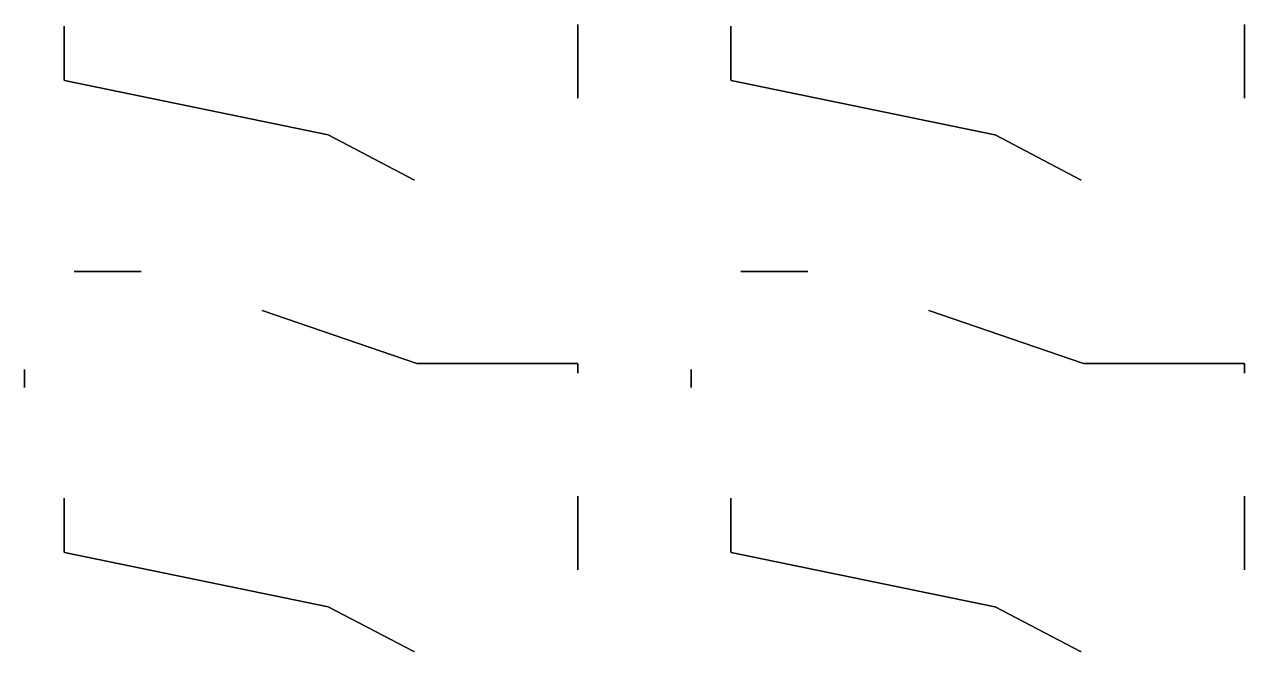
# Model space of a CAD drawing. Header units: millimetres. Extents: x -7.3 to 6.6, y -8.8 to 9.5.
# Drawn here: x -7.25 to -0.62, y -8.75 to -5.34 of the extents above; entities that cross this region are included whole.
import ezdxf

# ---------------------------------------------------------------- set-up
doc = ezdxf.new("R2010")
doc.units = ezdxf.units.MM
for name, color, linetype in [('000_rigid', 7, 'Continuous'), ('001_adhesive', 7, 'Continuous'), ('002_rigid', 7, 'Continuous'), ('003_adhesive', 7, 'Continuous'), ('004_flexible', 7, 'Continuous'), ('005_adhesive', 7, 'Continuous'), ('006_rigid', 7, 'Continuous'), ('007_adhesive', 7, 'Continuous'), ('008_rigid', 7, 'Continuous')]:
    doc.layers.add(name, color=color, linetype=linetype)

msp = doc.modelspace()

# ---------------------------------------------------------------- linework, layer by layer
at = {"layer": '000_rigid'}
for points in [[(-5.13, -6.183), (-5.132, -6.183), (-5.132, -6.183), (-5.1327, -6.1828), (-5.1327, -6.1828), (-5.5983, -5.939), (-5.5986, -5.9389), (-7.0329, -5.6435), (-7.0329, -5.6435), (-7.0329, -5.6435), (-7.034, -5.6421), (-7.034, -5.6421), (-7.034, -5.6421), (-7.034, -5.3482), (-7.034, -5.3482), (-7.034, -5.489), (-7.034, -5.6421), (-7.0329, -5.6435), (-5.5986, -5.9389), (-5.5983, -5.939), (-5.1327, -6.1828), (-5.132, -6.183), (-5.13, -6.1829)], [(-4.2415, -5.3377), (-4.2415, -5.7386), (-4.2415, -5.7386), (-4.2415, -5.6934), (-4.2415, -5.489), (-4.2415, -5.3377)], [(-1.505, -6.183), (-1.507, -6.183), (-1.507, -6.183), (-1.5077, -6.1828), (-1.5077, -6.1828), (-1.9733, -5.939), (-1.9736, -5.9389), (-3.4078, -5.6435), (-3.4078, -5.6435), (-3.4078, -5.6435), (-3.409, -5.6421), (-3.409, -5.6421), (-3.409, -5.6421), (-3.409, -5.3482), (-3.409, -5.3482), (-3.409, -5.489), (-3.409, -5.6421), (-3.4078, -5.6435), (-1.9736, -5.9389), (-1.9733, -5.939), (-1.5077, -6.1828), (-1.507, -6.183), (-1.505, -6.1829)], [(-0.6165, -5.3377), (-0.6165, -5.4526), (-0.6165, -5.489), (-0.6165, -5.7386), (-0.6165, -5.7386), (-0.6165, -5.6934), (-0.6165, -5.489), (-0.6165, -5.4526), (-0.6165, -5.3377)], [(-6.9803, -6.6829), (-6.6154, -6.6829), (-6.6154, -6.683), (-6.9803, -6.683)], [(-3.3553, -6.6829), (-2.9903, -6.6829), (-2.9903, -6.683), (-3.3553, -6.683)], [(-5.9575, -6.8947), (-5.1167, -7.1831), (-5.1163, -7.1831), (-4.2429, -7.1831), (-4.2429, -7.1831), (-4.2429, -7.1831), (-4.2415, -7.1846), (-4.2415, -7.1846), (-4.2415, -7.1846), (-4.2415, -7.2354), (-4.2415, -7.2354), (-4.2415, -7.1846), (-4.2429, -7.1832), (-5.1163, -7.1832), (-5.1167, -7.1831), (-5.9575, -6.8947)], [(-2.3325, -6.8947), (-1.4916, -7.1831), (-1.4913, -7.1831), (-0.6179, -7.1831), (-0.6179, -7.1831), (-0.6179, -7.1831), (-0.6165, -7.1846), (-0.6165, -7.1846), (-0.6165, -7.1846), (-0.6165, -7.2354), (-0.6165, -7.2354), (-0.6165, -7.1846), (-0.6179, -7.1832), (-1.4913, -7.1832), (-1.4916, -7.1831), (-2.3325, -6.8947)], [(-7.25, -7.3125), (-7.25, -7.2148), (-7.25, -7.2148), (-7.25, -7.3125)], [(-3.625, -7.3125), (-3.625, -7.2148), (-3.625, -7.2148), (-3.625, -7.3125)], [(-5.13, -8.75), (-5.132, -8.75), (-5.132, -8.75), (-5.1327, -8.7498), (-5.1327, -8.7498), (-5.5983, -8.506), (-5.5986, -8.5059), (-7.0329, -8.2106), (-7.0329, -8.2106), (-7.0329, -8.2106), (-7.034, -8.2092), (-7.034, -8.2092), (-7.034, -8.2091), (-7.034, -7.9153), (-7.034, -7.9153), (-7.034, -8.056), (-7.034, -8.2091), (-7.0329, -8.2106), (-5.5986, -8.5059), (-5.5983, -8.506), (-5.1327, -8.7498), (-5.132, -8.75), (-5.13, -8.75)], [(-4.2415, -7.9048), (-4.2415, -8.3057), (-4.2415, -8.3057), (-4.2415, -8.2604), (-4.2415, -8.056), (-4.2415, -7.9048)], [(-1.505, -8.75), (-1.507, -8.75), (-1.507, -8.75), (-1.5077, -8.7498), (-1.5077, -8.7498), (-1.9733, -8.506), (-1.9736, -8.5059), (-3.4078, -8.2106), (-3.4078, -8.2106), (-3.4078, -8.2106), (-3.409, -8.2092), (-3.409, -8.2092), (-3.409, -8.2091), (-3.409, -7.9153), (-3.409, -7.9153), (-3.409, -8.056), (-3.409, -8.2091), (-3.4078, -8.2106), (-1.9736, -8.5059), (-1.9733, -8.506), (-1.5077, -8.7498), (-1.507, -8.75), (-1.505, -8.75)], [(-0.6165, -7.9048), (-0.6165, -8.0197), (-0.6165, -8.056), (-0.6165, -8.3057), (-0.6165, -8.3057), (-0.6165, -8.2604), (-0.6165, -8.056), (-0.6165, -8.0197), (-0.6165, -7.9048)]]:
    msp.add_lwpolyline(points, close=True, dxfattribs=at)
at = {"layer": '001_adhesive'}
for points in [[(-5.13, -6.183), (-5.132, -6.183), (-5.132, -6.183), (-5.1327, -6.1828), (-5.1327, -6.1828), (-5.5983, -5.939), (-5.5986, -5.9389), (-7.0329, -5.6435), (-7.0329, -5.6435), (-7.0329, -5.6435), (-7.034, -5.6421), (-7.034, -5.6421), (-7.034, -5.6421), (-7.034, -5.3482), (-7.034, -5.3482), (-7.034, -5.489), (-7.034, -5.6421), (-7.0329, -5.6435), (-5.5986, -5.9389), (-5.5983, -5.939), (-5.1327, -6.1828), (-5.132, -6.183), (-5.13, -6.1829)], [(-4.2415, -5.3377), (-4.2415, -5.7386), (-4.2415, -5.7386), (-4.2415, -5.6934), (-4.2415, -5.489), (-4.2415, -5.3377)], [(-1.505, -6.183), (-1.507, -6.183), (-1.507, -6.183), (-1.5077, -6.1828), (-1.5077, -6.1828), (-1.9733, -5.939), (-1.9736, -5.9389), (-3.4078, -5.6435), (-3.4078, -5.6435), (-3.4078, -5.6435), (-3.409, -5.6421), (-3.409, -5.6421), (-3.409, -5.6421), (-3.409, -5.3482), (-3.409, -5.3482), (-3.409, -5.489), (-3.409, -5.6421), (-3.4078, -5.6435), (-1.9736, -5.9389), (-1.9733, -5.939), (-1.5077, -6.1828), (-1.507, -6.183), (-1.505, -6.1829)], [(-0.6165, -5.3377), (-0.6165, -5.4526), (-0.6165, -5.489), (-0.6165, -5.7386), (-0.6165, -5.7386), (-0.6165, -5.6934), (-0.6165, -5.489), (-0.6165, -5.4526), (-0.6165, -5.3377)], [(-6.9803, -6.6829), (-6.6154, -6.6829), (-6.6154, -6.683), (-6.9803, -6.683)], [(-3.3553, -6.6829), (-2.9903, -6.6829), (-2.9903, -6.683), (-3.3553, -6.683)], [(-5.9575, -6.8947), (-5.1167, -7.1831), (-5.1163, -7.1831), (-4.2429, -7.1831), (-4.2429, -7.1831), (-4.2429, -7.1831), (-4.2415, -7.1846), (-4.2415, -7.1846), (-4.2415, -7.1846), (-4.2415, -7.2354), (-4.2415, -7.2354), (-4.2415, -7.1846), (-4.2429, -7.1832), (-5.1163, -7.1832), (-5.1167, -7.1831), (-5.9575, -6.8947)], [(-2.3325, -6.8947), (-1.4916, -7.1831), (-1.4913, -7.1831), (-0.6179, -7.1831), (-0.6179, -7.1831), (-0.6179, -7.1831), (-0.6165, -7.1846), (-0.6165, -7.1846), (-0.6165, -7.1846), (-0.6165, -7.2354), (-0.6165, -7.2354), (-0.6165, -7.1846), (-0.6179, -7.1832), (-1.4913, -7.1832), (-1.4916, -7.1831), (-2.3325, -6.8947)], [(-7.25, -7.3125), (-7.25, -7.2148), (-7.25, -7.2148), (-7.25, -7.3125)], [(-3.625, -7.3125), (-3.625, -7.2148), (-3.625, -7.2148), (-3.625, -7.3125)], [(-5.13, -8.75), (-5.132, -8.75), (-5.132, -8.75), (-5.1327, -8.7498), (-5.1327, -8.7498), (-5.5983, -8.506), (-5.5986, -8.5059), (-7.0329, -8.2106), (-7.0329, -8.2106), (-7.0329, -8.2106), (-7.034, -8.2092), (-7.034, -8.2092), (-7.034, -8.2091), (-7.034, -7.9153), (-7.034, -7.9153), (-7.034, -8.056), (-7.034, -8.2091), (-7.0329, -8.2106), (-5.5986, -8.5059), (-5.5983, -8.506), (-5.1327, -8.7498), (-5.132, -8.75), (-5.13, -8.75)], [(-4.2415, -7.9048), (-4.2415, -8.3057), (-4.2415, -8.3057), (-4.2415, -8.2604), (-4.2415, -8.056), (-4.2415, -7.9048)], [(-1.505, -8.75), (-1.507, -8.75), (-1.507, -8.75), (-1.5077, -8.7498), (-1.5077, -8.7498), (-1.9733, -8.506), (-1.9736, -8.5059), (-3.4078, -8.2106), (-3.4078, -8.2106), (-3.4078, -8.2106), (-3.409, -8.2092), (-3.409, -8.2092), (-3.409, -8.2091), (-3.409, -7.9153), (-3.409, -7.9153), (-3.409, -8.056), (-3.409, -8.2091), (-3.4078, -8.2106), (-1.9736, -8.5059), (-1.9733, -8.506), (-1.5077, -8.7498), (-1.507, -8.75), (-1.505, -8.75)], [(-0.6165, -7.9048), (-0.6165, -8.0197), (-0.6165, -8.056), (-0.6165, -8.3057), (-0.6165, -8.3057), (-0.6165, -8.2604), (-0.6165, -8.056), (-0.6165, -8.0197), (-0.6165, -7.9048)]]:
    msp.add_lwpolyline(points, close=True, dxfattribs=at)
at = {"layer": '002_rigid'}
for points in [[(-5.13, -6.183), (-5.132, -6.183), (-5.132, -6.183), (-5.1327, -6.1828), (-5.1327, -6.1828), (-5.5983, -5.939), (-5.5986, -5.9389), (-7.0329, -5.6435), (-7.0329, -5.6435), (-7.0329, -5.6435), (-7.034, -5.6421), (-7.034, -5.6421), (-7.034, -5.6421), (-7.034, -5.3482), (-7.034, -5.3482), (-7.034, -5.489), (-7.034, -5.6421), (-7.0329, -5.6435), (-5.5986, -5.9389), (-5.5983, -5.939), (-5.1327, -6.1828), (-5.132, -6.183), (-5.13, -6.1829)], [(-4.2415, -5.3377), (-4.2415, -5.7386), (-4.2415, -5.7386), (-4.2415, -5.6934), (-4.2415, -5.489), (-4.2415, -5.3377)], [(-1.505, -6.183), (-1.507, -6.183), (-1.507, -6.183), (-1.5077, -6.1828), (-1.5077, -6.1828), (-1.9733, -5.939), (-1.9736, -5.9389), (-3.4078, -5.6435), (-3.4078, -5.6435), (-3.4078, -5.6435), (-3.409, -5.6421), (-3.409, -5.6421), (-3.409, -5.6421), (-3.409, -5.3482), (-3.409, -5.3482), (-3.409, -5.489), (-3.409, -5.6421), (-3.4078, -5.6435), (-1.9736, -5.9389), (-1.9733, -5.939), (-1.5077, -6.1828), (-1.507, -6.183), (-1.505, -6.1829)], [(-0.6165, -5.3377), (-0.6165, -5.4526), (-0.6165, -5.489), (-0.6165, -5.7386), (-0.6165, -5.7386), (-0.6165, -5.6934), (-0.6165, -5.489), (-0.6165, -5.4526), (-0.6165, -5.3377)], [(-6.9803, -6.6829), (-6.6154, -6.6829), (-6.6154, -6.683), (-6.9803, -6.683)], [(-3.3553, -6.6829), (-2.9903, -6.6829), (-2.9903, -6.683), (-3.3553, -6.683)], [(-5.9575, -6.8947), (-5.1167, -7.1831), (-5.1163, -7.1831), (-4.2429, -7.1831), (-4.2429, -7.1831), (-4.2429, -7.1831), (-4.2415, -7.1846), (-4.2415, -7.1846), (-4.2415, -7.1846), (-4.2415, -7.2354), (-4.2415, -7.2354), (-4.2415, -7.1846), (-4.2429, -7.1832), (-5.1163, -7.1832), (-5.1167, -7.1831), (-5.9575, -6.8947)], [(-2.3325, -6.8947), (-1.4916, -7.1831), (-1.4913, -7.1831), (-0.6179, -7.1831), (-0.6179, -7.1831), (-0.6179, -7.1831), (-0.6165, -7.1846), (-0.6165, -7.1846), (-0.6165, -7.1846), (-0.6165, -7.2354), (-0.6165, -7.2354), (-0.6165, -7.1846), (-0.6179, -7.1832), (-1.4913, -7.1832), (-1.4916, -7.1831), (-2.3325, -6.8947)], [(-7.25, -7.3125), (-7.25, -7.2148), (-7.25, -7.2148), (-7.25, -7.3125)], [(-3.625, -7.3125), (-3.625, -7.2148), (-3.625, -7.2148), (-3.625, -7.3125)], [(-5.13, -8.75), (-5.132, -8.75), (-5.132, -8.75), (-5.1327, -8.7498), (-5.1327, -8.7498), (-5.5983, -8.506), (-5.5986, -8.5059), (-7.0329, -8.2106), (-7.0329, -8.2106), (-7.0329, -8.2106), (-7.034, -8.2092), (-7.034, -8.2092), (-7.034, -8.2091), (-7.034, -7.9153), (-7.034, -7.9153), (-7.034, -8.056), (-7.034, -8.2091), (-7.0329, -8.2106), (-5.5986, -8.5059), (-5.5983, -8.506), (-5.1327, -8.7498), (-5.132, -8.75), (-5.13, -8.75)], [(-4.2415, -7.9048), (-4.2415, -8.3057), (-4.2415, -8.3057), (-4.2415, -8.2604), (-4.2415, -8.056), (-4.2415, -7.9048)], [(-1.505, -8.75), (-1.507, -8.75), (-1.507, -8.75), (-1.5077, -8.7498), (-1.5077, -8.7498), (-1.9733, -8.506), (-1.9736, -8.5059), (-3.4078, -8.2106), (-3.4078, -8.2106), (-3.4078, -8.2106), (-3.409, -8.2092), (-3.409, -8.2092), (-3.409, -8.2091), (-3.409, -7.9153), (-3.409, -7.9153), (-3.409, -8.056), (-3.409, -8.2091), (-3.4078, -8.2106), (-1.9736, -8.5059), (-1.9733, -8.506), (-1.5077, -8.7498), (-1.507, -8.75), (-1.505, -8.75)], [(-0.6165, -7.9048), (-0.6165, -8.0197), (-0.6165, -8.056), (-0.6165, -8.3057), (-0.6165, -8.3057), (-0.6165, -8.2604), (-0.6165, -8.056), (-0.6165, -8.0197), (-0.6165, -7.9048)]]:
    msp.add_lwpolyline(points, close=True, dxfattribs=at)
at = {"layer": '003_adhesive'}
for points in [[(-5.13, -6.183), (-5.132, -6.183), (-5.132, -6.183), (-5.1327, -6.1828), (-5.1327, -6.1828), (-5.5983, -5.939), (-5.5986, -5.9389), (-7.0329, -5.6435), (-7.0329, -5.6435), (-7.0329, -5.6435), (-7.034, -5.6421), (-7.034, -5.6421), (-7.034, -5.6421), (-7.034, -5.3482), (-7.034, -5.3482), (-7.034, -5.489), (-7.034, -5.6421), (-7.0329, -5.6435), (-5.5986, -5.9389), (-5.5983, -5.939), (-5.1327, -6.1828), (-5.132, -6.183), (-5.13, -6.1829)], [(-4.2415, -5.3377), (-4.2415, -5.7386), (-4.2415, -5.7386), (-4.2415, -5.6934), (-4.2415, -5.489), (-4.2415, -5.3377)], [(-1.505, -6.183), (-1.507, -6.183), (-1.507, -6.183), (-1.5077, -6.1828), (-1.5077, -6.1828), (-1.9733, -5.939), (-1.9736, -5.9389), (-3.4078, -5.6435), (-3.4078, -5.6435), (-3.4078, -5.6435), (-3.409, -5.6421), (-3.409, -5.6421), (-3.409, -5.6421), (-3.409, -5.3482), (-3.409, -5.3482), (-3.409, -5.489), (-3.409, -5.6421), (-3.4078, -5.6435), (-1.9736, -5.9389), (-1.9733, -5.939), (-1.5077, -6.1828), (-1.507, -6.183), (-1.505, -6.1829)], [(-0.6165, -5.3377), (-0.6165, -5.4526), (-0.6165, -5.489), (-0.6165, -5.7386), (-0.6165, -5.7386), (-0.6165, -5.6934), (-0.6165, -5.489), (-0.6165, -5.4526), (-0.6165, -5.3377)], [(-6.9803, -6.6829), (-6.6154, -6.6829), (-6.6154, -6.683), (-6.9803, -6.683)], [(-3.3553, -6.6829), (-2.9903, -6.6829), (-2.9903, -6.683), (-3.3553, -6.683)], [(-5.9575, -6.8947), (-5.1167, -7.1831), (-5.1163, -7.1831), (-4.2429, -7.1831), (-4.2429, -7.1831), (-4.2429, -7.1831), (-4.2415, -7.1846), (-4.2415, -7.1846), (-4.2415, -7.1846), (-4.2415, -7.2354), (-4.2415, -7.2354), (-4.2415, -7.1846), (-4.2429, -7.1832), (-5.1163, -7.1832), (-5.1167, -7.1831), (-5.9575, -6.8947)], [(-2.3325, -6.8947), (-1.4916, -7.1831), (-1.4913, -7.1831), (-0.6179, -7.1831), (-0.6179, -7.1831), (-0.6179, -7.1831), (-0.6165, -7.1846), (-0.6165, -7.1846), (-0.6165, -7.1846), (-0.6165, -7.2354), (-0.6165, -7.2354), (-0.6165, -7.1846), (-0.6179, -7.1832), (-1.4913, -7.1832), (-1.4916, -7.1831), (-2.3325, -6.8947)], [(-7.25, -7.3125), (-7.25, -7.2148), (-7.25, -7.2148), (-7.25, -7.3125)], [(-3.625, -7.3125), (-3.625, -7.2148), (-3.625, -7.2148), (-3.625, -7.3125)], [(-5.13, -8.75), (-5.132, -8.75), (-5.132, -8.75), (-5.1327, -8.7498), (-5.1327, -8.7498), (-5.5983, -8.506), (-5.5986, -8.5059), (-7.0329, -8.2106), (-7.0329, -8.2106), (-7.0329, -8.2106), (-7.034, -8.2092), (-7.034, -8.2092), (-7.034, -8.2091), (-7.034, -7.9153), (-7.034, -7.9153), (-7.034, -8.056), (-7.034, -8.2091), (-7.0329, -8.2106), (-5.5986, -8.5059), (-5.5983, -8.506), (-5.1327, -8.7498), (-5.132, -8.75), (-5.13, -8.75)], [(-4.2415, -7.9048), (-4.2415, -8.3057), (-4.2415, -8.3057), (-4.2415, -8.2604), (-4.2415, -8.056), (-4.2415, -7.9048)], [(-1.505, -8.75), (-1.507, -8.75), (-1.507, -8.75), (-1.5077, -8.7498), (-1.5077, -8.7498), (-1.9733, -8.506), (-1.9736, -8.5059), (-3.4078, -8.2106), (-3.4078, -8.2106), (-3.4078, -8.2106), (-3.409, -8.2092), (-3.409, -8.2092), (-3.409, -8.2091), (-3.409, -7.9153), (-3.409, -7.9153), (-3.409, -8.056), (-3.409, -8.2091), (-3.4078, -8.2106), (-1.9736, -8.5059), (-1.9733, -8.506), (-1.5077, -8.7498), (-1.507, -8.75), (-1.505, -8.75)], [(-0.6165, -7.9048), (-0.6165, -8.0197), (-0.6165, -8.056), (-0.6165, -8.3057), (-0.6165, -8.3057), (-0.6165, -8.2604), (-0.6165, -8.056), (-0.6165, -8.0197), (-0.6165, -7.9048)]]:
    msp.add_lwpolyline(points, close=True, dxfattribs=at)
at = {"layer": '004_flexible'}
for points in [[(-5.13, -6.183), (-5.132, -6.183), (-5.132, -6.183), (-5.1327, -6.1828), (-5.1327, -6.1828), (-5.5983, -5.939), (-5.5986, -5.9389), (-7.0329, -5.6435), (-7.0329, -5.6435), (-7.0329, -5.6435), (-7.034, -5.6421), (-7.034, -5.6421), (-7.034, -5.6421), (-7.034, -5.3482), (-7.034, -5.3482), (-7.034, -5.489), (-7.034, -5.6421), (-7.0329, -5.6435), (-5.5986, -5.9389), (-5.5983, -5.939), (-5.1327, -6.1828), (-5.132, -6.183), (-5.13, -6.1829)], [(-4.2415, -5.3377), (-4.2415, -5.7386), (-4.2415, -5.7386), (-4.2415, -5.6934), (-4.2415, -5.489), (-4.2415, -5.3377)], [(-1.505, -6.183), (-1.507, -6.183), (-1.507, -6.183), (-1.5077, -6.1828), (-1.5077, -6.1828), (-1.9733, -5.939), (-1.9736, -5.9389), (-3.4078, -5.6435), (-3.4078, -5.6435), (-3.4078, -5.6435), (-3.409, -5.6421), (-3.409, -5.6421), (-3.409, -5.6421), (-3.409, -5.3482), (-3.409, -5.3482), (-3.409, -5.489), (-3.409, -5.6421), (-3.4078, -5.6435), (-1.9736, -5.9389), (-1.9733, -5.939), (-1.5077, -6.1828), (-1.507, -6.183), (-1.505, -6.1829)], [(-0.6165, -5.3377), (-0.6165, -5.4526), (-0.6165, -5.489), (-0.6165, -5.7386), (-0.6165, -5.7386), (-0.6165, -5.6934), (-0.6165, -5.489), (-0.6165, -5.4526), (-0.6165, -5.3377)], [(-6.9803, -6.6829), (-6.6154, -6.6829), (-6.6154, -6.683), (-6.9803, -6.683)], [(-3.3553, -6.6829), (-2.9903, -6.6829), (-2.9903, -6.683), (-3.3553, -6.683)], [(-5.9575, -6.8947), (-5.1167, -7.1831), (-5.1163, -7.1831), (-4.2429, -7.1831), (-4.2429, -7.1831), (-4.2429, -7.1831), (-4.2415, -7.1846), (-4.2415, -7.1846), (-4.2415, -7.1846), (-4.2415, -7.2354), (-4.2415, -7.2354), (-4.2415, -7.1846), (-4.2429, -7.1832), (-5.1163, -7.1832), (-5.1167, -7.1831), (-5.9575, -6.8947)], [(-2.3325, -6.8947), (-1.4916, -7.1831), (-1.4913, -7.1831), (-0.6179, -7.1831), (-0.6179, -7.1831), (-0.6179, -7.1831), (-0.6165, -7.1846), (-0.6165, -7.1846), (-0.6165, -7.1846), (-0.6165, -7.2354), (-0.6165, -7.2354), (-0.6165, -7.1846), (-0.6179, -7.1832), (-1.4913, -7.1832), (-1.4916, -7.1831), (-2.3325, -6.8947)], [(-7.25, -7.3125), (-7.25, -7.2148), (-7.25, -7.2148), (-7.25, -7.3125)], [(-3.625, -7.3125), (-3.625, -7.2148), (-3.625, -7.2148), (-3.625, -7.3125)], [(-5.13, -8.75), (-5.132, -8.75), (-5.132, -8.75), (-5.1327, -8.7498), (-5.1327, -8.7498), (-5.5983, -8.506), (-5.5986, -8.5059), (-7.0329, -8.2106), (-7.0329, -8.2106), (-7.0329, -8.2106), (-7.034, -8.2092), (-7.034, -8.2092), (-7.034, -8.2091), (-7.034, -7.9153), (-7.034, -7.9153), (-7.034, -8.056), (-7.034, -8.2091), (-7.0329, -8.2106), (-5.5986, -8.5059), (-5.5983, -8.506), (-5.1327, -8.7498), (-5.132, -8.75), (-5.13, -8.75)], [(-4.2415, -7.9048), (-4.2415, -8.3057), (-4.2415, -8.3057), (-4.2415, -8.2604), (-4.2415, -8.056), (-4.2415, -7.9048)], [(-1.505, -8.75), (-1.507, -8.75), (-1.507, -8.75), (-1.5077, -8.7498), (-1.5077, -8.7498), (-1.9733, -8.506), (-1.9736, -8.5059), (-3.4078, -8.2106), (-3.4078, -8.2106), (-3.4078, -8.2106), (-3.409, -8.2092), (-3.409, -8.2092), (-3.409, -8.2091), (-3.409, -7.9153), (-3.409, -7.9153), (-3.409, -8.056), (-3.409, -8.2091), (-3.4078, -8.2106), (-1.9736, -8.5059), (-1.9733, -8.506), (-1.5077, -8.7498), (-1.507, -8.75), (-1.505, -8.75)], [(-0.6165, -7.9048), (-0.6165, -8.0197), (-0.6165, -8.056), (-0.6165, -8.3057), (-0.6165, -8.3057), (-0.6165, -8.2604), (-0.6165, -8.056), (-0.6165, -8.0197), (-0.6165, -7.9048)]]:
    msp.add_lwpolyline(points, close=True, dxfattribs=at)
at = {"layer": '005_adhesive'}
for points in [[(-5.13, -6.183), (-5.132, -6.183), (-5.132, -6.183), (-5.1327, -6.1828), (-5.1327, -6.1828), (-5.5983, -5.939), (-5.5986, -5.9389), (-7.0329, -5.6435), (-7.0329, -5.6435), (-7.0329, -5.6435), (-7.034, -5.6421), (-7.034, -5.6421), (-7.034, -5.6421), (-7.034, -5.3482), (-7.034, -5.3482), (-7.034, -5.489), (-7.034, -5.6421), (-7.0329, -5.6435), (-5.5986, -5.9389), (-5.5983, -5.939), (-5.1327, -6.1828), (-5.132, -6.183), (-5.13, -6.1829)], [(-4.2415, -5.3377), (-4.2415, -5.7386), (-4.2415, -5.7386), (-4.2415, -5.6934), (-4.2415, -5.489), (-4.2415, -5.3377)], [(-1.505, -6.183), (-1.507, -6.183), (-1.507, -6.183), (-1.5077, -6.1828), (-1.5077, -6.1828), (-1.9733, -5.939), (-1.9736, -5.9389), (-3.4078, -5.6435), (-3.4078, -5.6435), (-3.4078, -5.6435), (-3.409, -5.6421), (-3.409, -5.6421), (-3.409, -5.6421), (-3.409, -5.3482), (-3.409, -5.3482), (-3.409, -5.489), (-3.409, -5.6421), (-3.4078, -5.6435), (-1.9736, -5.9389), (-1.9733, -5.939), (-1.5077, -6.1828), (-1.507, -6.183), (-1.505, -6.1829)], [(-0.6165, -5.3377), (-0.6165, -5.4526), (-0.6165, -5.489), (-0.6165, -5.7386), (-0.6165, -5.7386), (-0.6165, -5.6934), (-0.6165, -5.489), (-0.6165, -5.4526), (-0.6165, -5.3377)], [(-6.9803, -6.6829), (-6.6154, -6.6829), (-6.6154, -6.683), (-6.9803, -6.683)], [(-3.3553, -6.6829), (-2.9903, -6.6829), (-2.9903, -6.683), (-3.3553, -6.683)], [(-5.9575, -6.8947), (-5.1167, -7.1831), (-5.1163, -7.1831), (-4.2429, -7.1831), (-4.2429, -7.1831), (-4.2429, -7.1831), (-4.2415, -7.1846), (-4.2415, -7.1846), (-4.2415, -7.1846), (-4.2415, -7.2354), (-4.2415, -7.2354), (-4.2415, -7.1846), (-4.2429, -7.1832), (-5.1163, -7.1832), (-5.1167, -7.1831), (-5.9575, -6.8947)], [(-2.3325, -6.8947), (-1.4916, -7.1831), (-1.4913, -7.1831), (-0.6179, -7.1831), (-0.6179, -7.1831), (-0.6179, -7.1831), (-0.6165, -7.1846), (-0.6165, -7.1846), (-0.6165, -7.1846), (-0.6165, -7.2354), (-0.6165, -7.2354), (-0.6165, -7.1846), (-0.6179, -7.1832), (-1.4913, -7.1832), (-1.4916, -7.1831), (-2.3325, -6.8947)], [(-7.25, -7.3125), (-7.25, -7.2148), (-7.25, -7.2148), (-7.25, -7.3125)], [(-3.625, -7.3125), (-3.625, -7.2148), (-3.625, -7.2148), (-3.625, -7.3125)], [(-5.13, -8.75), (-5.132, -8.75), (-5.132, -8.75), (-5.1327, -8.7498), (-5.1327, -8.7498), (-5.5983, -8.506), (-5.5986, -8.5059), (-7.0329, -8.2106), (-7.0329, -8.2106), (-7.0329, -8.2106), (-7.034, -8.2092), (-7.034, -8.2092), (-7.034, -8.2091), (-7.034, -7.9153), (-7.034, -7.9153), (-7.034, -8.056), (-7.034, -8.2091), (-7.0329, -8.2106), (-5.5986, -8.5059), (-5.5983, -8.506), (-5.1327, -8.7498), (-5.132, -8.75), (-5.13, -8.75)], [(-4.2415, -7.9048), (-4.2415, -8.3057), (-4.2415, -8.3057), (-4.2415, -8.2604), (-4.2415, -8.056), (-4.2415, -7.9048)], [(-1.505, -8.75), (-1.507, -8.75), (-1.507, -8.75), (-1.5077, -8.7498), (-1.5077, -8.7498), (-1.9733, -8.506), (-1.9736, -8.5059), (-3.4078, -8.2106), (-3.4078, -8.2106), (-3.4078, -8.2106), (-3.409, -8.2092), (-3.409, -8.2092), (-3.409, -8.2091), (-3.409, -7.9153), (-3.409, -7.9153), (-3.409, -8.056), (-3.409, -8.2091), (-3.4078, -8.2106), (-1.9736, -8.5059), (-1.9733, -8.506), (-1.5077, -8.7498), (-1.507, -8.75), (-1.505, -8.75)], [(-0.6165, -7.9048), (-0.6165, -8.0197), (-0.6165, -8.056), (-0.6165, -8.3057), (-0.6165, -8.3057), (-0.6165, -8.2604), (-0.6165, -8.056), (-0.6165, -8.0197), (-0.6165, -7.9048)]]:
    msp.add_lwpolyline(points, close=True, dxfattribs=at)
at = {"layer": '006_rigid'}
for points in [[(-5.13, -6.183), (-5.132, -6.183), (-5.132, -6.183), (-5.1327, -6.1828), (-5.1327, -6.1828), (-5.5983, -5.939), (-5.5986, -5.9389), (-7.0329, -5.6435), (-7.0329, -5.6435), (-7.0329, -5.6435), (-7.034, -5.6421), (-7.034, -5.6421), (-7.034, -5.6421), (-7.034, -5.3482), (-7.034, -5.3482), (-7.034, -5.489), (-7.034, -5.6421), (-7.0329, -5.6435), (-5.5986, -5.9389), (-5.5983, -5.939), (-5.1327, -6.1828), (-5.132, -6.183), (-5.13, -6.1829)], [(-4.2415, -5.3377), (-4.2415, -5.7386), (-4.2415, -5.7386), (-4.2415, -5.6934), (-4.2415, -5.489), (-4.2415, -5.3377)], [(-1.505, -6.183), (-1.507, -6.183), (-1.507, -6.183), (-1.5077, -6.1828), (-1.5077, -6.1828), (-1.9733, -5.939), (-1.9736, -5.9389), (-3.4078, -5.6435), (-3.4078, -5.6435), (-3.4078, -5.6435), (-3.409, -5.6421), (-3.409, -5.6421), (-3.409, -5.6421), (-3.409, -5.3482), (-3.409, -5.3482), (-3.409, -5.489), (-3.409, -5.6421), (-3.4078, -5.6435), (-1.9736, -5.9389), (-1.9733, -5.939), (-1.5077, -6.1828), (-1.507, -6.183), (-1.505, -6.1829)], [(-0.6165, -5.3377), (-0.6165, -5.4526), (-0.6165, -5.489), (-0.6165, -5.7386), (-0.6165, -5.7386), (-0.6165, -5.6934), (-0.6165, -5.489), (-0.6165, -5.4526), (-0.6165, -5.3377)], [(-6.9803, -6.6829), (-6.6154, -6.6829), (-6.6154, -6.683), (-6.9803, -6.683)], [(-3.3553, -6.6829), (-2.9903, -6.6829), (-2.9903, -6.683), (-3.3553, -6.683)], [(-5.9575, -6.8947), (-5.1167, -7.1831), (-5.1163, -7.1831), (-4.2429, -7.1831), (-4.2429, -7.1831), (-4.2429, -7.1831), (-4.2415, -7.1846), (-4.2415, -7.1846), (-4.2415, -7.1846), (-4.2415, -7.2354), (-4.2415, -7.2354), (-4.2415, -7.1846), (-4.2429, -7.1832), (-5.1163, -7.1832), (-5.1167, -7.1831), (-5.9575, -6.8947)], [(-2.3325, -6.8947), (-1.4916, -7.1831), (-1.4913, -7.1831), (-0.6179, -7.1831), (-0.6179, -7.1831), (-0.6179, -7.1831), (-0.6165, -7.1846), (-0.6165, -7.1846), (-0.6165, -7.1846), (-0.6165, -7.2354), (-0.6165, -7.2354), (-0.6165, -7.1846), (-0.6179, -7.1832), (-1.4913, -7.1832), (-1.4916, -7.1831), (-2.3325, -6.8947)], [(-7.25, -7.3125), (-7.25, -7.2148), (-7.25, -7.2148), (-7.25, -7.3125)], [(-3.625, -7.3125), (-3.625, -7.2148), (-3.625, -7.2148), (-3.625, -7.3125)], [(-5.13, -8.75), (-5.132, -8.75), (-5.132, -8.75), (-5.1327, -8.7498), (-5.1327, -8.7498), (-5.5983, -8.506), (-5.5986, -8.5059), (-7.0329, -8.2106), (-7.0329, -8.2106), (-7.0329, -8.2106), (-7.034, -8.2092), (-7.034, -8.2092), (-7.034, -8.2091), (-7.034, -7.9153), (-7.034, -7.9153), (-7.034, -8.056), (-7.034, -8.2091), (-7.0329, -8.2106), (-5.5986, -8.5059), (-5.5983, -8.506), (-5.1327, -8.7498), (-5.132, -8.75), (-5.13, -8.75)], [(-4.2415, -7.9048), (-4.2415, -8.3057), (-4.2415, -8.3057), (-4.2415, -8.2604), (-4.2415, -8.056), (-4.2415, -7.9048)], [(-1.505, -8.75), (-1.507, -8.75), (-1.507, -8.75), (-1.5077, -8.7498), (-1.5077, -8.7498), (-1.9733, -8.506), (-1.9736, -8.5059), (-3.4078, -8.2106), (-3.4078, -8.2106), (-3.4078, -8.2106), (-3.409, -8.2092), (-3.409, -8.2092), (-3.409, -8.2091), (-3.409, -7.9153), (-3.409, -7.9153), (-3.409, -8.056), (-3.409, -8.2091), (-3.4078, -8.2106), (-1.9736, -8.5059), (-1.9733, -8.506), (-1.5077, -8.7498), (-1.507, -8.75), (-1.505, -8.75)], [(-0.6165, -7.9048), (-0.6165, -8.0197), (-0.6165, -8.056), (-0.6165, -8.3057), (-0.6165, -8.3057), (-0.6165, -8.2604), (-0.6165, -8.056), (-0.6165, -8.0197), (-0.6165, -7.9048)]]:
    msp.add_lwpolyline(points, close=True, dxfattribs=at)
at = {"layer": '007_adhesive'}
for points in [[(-5.13, -6.183), (-5.132, -6.183), (-5.132, -6.183), (-5.1327, -6.1828), (-5.1327, -6.1828), (-5.5983, -5.939), (-5.5986, -5.9389), (-7.0329, -5.6435), (-7.0329, -5.6435), (-7.0329, -5.6435), (-7.034, -5.6421), (-7.034, -5.6421), (-7.034, -5.6421), (-7.034, -5.3482), (-7.034, -5.3482), (-7.034, -5.489), (-7.034, -5.6421), (-7.0329, -5.6435), (-5.5986, -5.9389), (-5.5983, -5.939), (-5.1327, -6.1828), (-5.132, -6.183), (-5.13, -6.1829)], [(-4.2415, -5.3377), (-4.2415, -5.7386), (-4.2415, -5.7386), (-4.2415, -5.6934), (-4.2415, -5.489), (-4.2415, -5.3377)], [(-1.505, -6.183), (-1.507, -6.183), (-1.507, -6.183), (-1.5077, -6.1828), (-1.5077, -6.1828), (-1.9733, -5.939), (-1.9736, -5.9389), (-3.4078, -5.6435), (-3.4078, -5.6435), (-3.4078, -5.6435), (-3.409, -5.6421), (-3.409, -5.6421), (-3.409, -5.6421), (-3.409, -5.3482), (-3.409, -5.3482), (-3.409, -5.489), (-3.409, -5.6421), (-3.4078, -5.6435), (-1.9736, -5.9389), (-1.9733, -5.939), (-1.5077, -6.1828), (-1.507, -6.183), (-1.505, -6.1829)], [(-0.6165, -5.3377), (-0.6165, -5.4526), (-0.6165, -5.489), (-0.6165, -5.7386), (-0.6165, -5.7386), (-0.6165, -5.6934), (-0.6165, -5.489), (-0.6165, -5.4526), (-0.6165, -5.3377)], [(-6.9803, -6.6829), (-6.6154, -6.6829), (-6.6154, -6.683), (-6.9803, -6.683)], [(-3.3553, -6.6829), (-2.9903, -6.6829), (-2.9903, -6.683), (-3.3553, -6.683)], [(-5.9575, -6.8947), (-5.1167, -7.1831), (-5.1163, -7.1831), (-4.2429, -7.1831), (-4.2429, -7.1831), (-4.2429, -7.1831), (-4.2415, -7.1846), (-4.2415, -7.1846), (-4.2415, -7.1846), (-4.2415, -7.2354), (-4.2415, -7.2354), (-4.2415, -7.1846), (-4.2429, -7.1832), (-5.1163, -7.1832), (-5.1167, -7.1831), (-5.9575, -6.8947)], [(-2.3325, -6.8947), (-1.4916, -7.1831), (-1.4913, -7.1831), (-0.6179, -7.1831), (-0.6179, -7.1831), (-0.6179, -7.1831), (-0.6165, -7.1846), (-0.6165, -7.1846), (-0.6165, -7.1846), (-0.6165, -7.2354), (-0.6165, -7.2354), (-0.6165, -7.1846), (-0.6179, -7.1832), (-1.4913, -7.1832), (-1.4916, -7.1831), (-2.3325, -6.8947)], [(-7.25, -7.3125), (-7.25, -7.2148), (-7.25, -7.2148), (-7.25, -7.3125)], [(-3.625, -7.3125), (-3.625, -7.2148), (-3.625, -7.2148), (-3.625, -7.3125)], [(-5.13, -8.75), (-5.132, -8.75), (-5.132, -8.75), (-5.1327, -8.7498), (-5.1327, -8.7498), (-5.5983, -8.506), (-5.5986, -8.5059), (-7.0329, -8.2106), (-7.0329, -8.2106), (-7.0329, -8.2106), (-7.034, -8.2092), (-7.034, -8.2092), (-7.034, -8.2091), (-7.034, -7.9153), (-7.034, -7.9153), (-7.034, -8.056), (-7.034, -8.2091), (-7.0329, -8.2106), (-5.5986, -8.5059), (-5.5983, -8.506), (-5.1327, -8.7498), (-5.132, -8.75), (-5.13, -8.75)], [(-4.2415, -7.9048), (-4.2415, -8.3057), (-4.2415, -8.3057), (-4.2415, -8.2604), (-4.2415, -8.056), (-4.2415, -7.9048)], [(-1.505, -8.75), (-1.507, -8.75), (-1.507, -8.75), (-1.5077, -8.7498), (-1.5077, -8.7498), (-1.9733, -8.506), (-1.9736, -8.5059), (-3.4078, -8.2106), (-3.4078, -8.2106), (-3.4078, -8.2106), (-3.409, -8.2092), (-3.409, -8.2092), (-3.409, -8.2091), (-3.409, -7.9153), (-3.409, -7.9153), (-3.409, -8.056), (-3.409, -8.2091), (-3.4078, -8.2106), (-1.9736, -8.5059), (-1.9733, -8.506), (-1.5077, -8.7498), (-1.507, -8.75), (-1.505, -8.75)], [(-0.6165, -7.9048), (-0.6165, -8.0197), (-0.6165, -8.056), (-0.6165, -8.3057), (-0.6165, -8.3057), (-0.6165, -8.2604), (-0.6165, -8.056), (-0.6165, -8.0197), (-0.6165, -7.9048)]]:
    msp.add_lwpolyline(points, close=True, dxfattribs=at)
at = {"layer": '008_rigid'}
for points in [[(-5.13, -6.183), (-5.132, -6.183), (-5.132, -6.183), (-5.1327, -6.1828), (-5.1327, -6.1828), (-5.5983, -5.939), (-5.5986, -5.9389), (-7.0329, -5.6435), (-7.0329, -5.6435), (-7.0329, -5.6435), (-7.034, -5.6421), (-7.034, -5.6421), (-7.034, -5.6421), (-7.034, -5.3482), (-7.034, -5.3482), (-7.034, -5.489), (-7.034, -5.6421), (-7.0329, -5.6435), (-5.5986, -5.9389), (-5.5983, -5.939), (-5.1327, -6.1828), (-5.132, -6.183), (-5.13, -6.1829)], [(-4.2415, -5.3377), (-4.2415, -5.7386), (-4.2415, -5.7386), (-4.2415, -5.6934), (-4.2415, -5.489), (-4.2415, -5.3377)], [(-1.505, -6.183), (-1.507, -6.183), (-1.507, -6.183), (-1.5077, -6.1828), (-1.5077, -6.1828), (-1.9733, -5.939), (-1.9736, -5.9389), (-3.4078, -5.6435), (-3.4078, -5.6435), (-3.4078, -5.6435), (-3.409, -5.6421), (-3.409, -5.6421), (-3.409, -5.6421), (-3.409, -5.3482), (-3.409, -5.3482), (-3.409, -5.489), (-3.409, -5.6421), (-3.4078, -5.6435), (-1.9736, -5.9389), (-1.9733, -5.939), (-1.5077, -6.1828), (-1.507, -6.183), (-1.505, -6.1829)], [(-0.6165, -5.3377), (-0.6165, -5.4526), (-0.6165, -5.489), (-0.6165, -5.7386), (-0.6165, -5.7386), (-0.6165, -5.6934), (-0.6165, -5.489), (-0.6165, -5.4526), (-0.6165, -5.3377)], [(-6.9803, -6.6829), (-6.6154, -6.6829), (-6.6154, -6.683), (-6.9803, -6.683)], [(-3.3553, -6.6829), (-2.9903, -6.6829), (-2.9903, -6.683), (-3.3553, -6.683)], [(-5.9575, -6.8947), (-5.1167, -7.1831), (-5.1163, -7.1831), (-4.2429, -7.1831), (-4.2429, -7.1831), (-4.2429, -7.1831), (-4.2415, -7.1846), (-4.2415, -7.1846), (-4.2415, -7.1846), (-4.2415, -7.2354), (-4.2415, -7.2354), (-4.2415, -7.1846), (-4.2429, -7.1832), (-5.1163, -7.1832), (-5.1167, -7.1831), (-5.9575, -6.8947)], [(-2.3325, -6.8947), (-1.4916, -7.1831), (-1.4913, -7.1831), (-0.6179, -7.1831), (-0.6179, -7.1831), (-0.6179, -7.1831), (-0.6165, -7.1846), (-0.6165, -7.1846), (-0.6165, -7.1846), (-0.6165, -7.2354), (-0.6165, -7.2354), (-0.6165, -7.1846), (-0.6179, -7.1832), (-1.4913, -7.1832), (-1.4916, -7.1831), (-2.3325, -6.8947)], [(-7.25, -7.3125), (-7.25, -7.2148), (-7.25, -7.2148), (-7.25, -7.3125)], [(-3.625, -7.3125), (-3.625, -7.2148), (-3.625, -7.2148), (-3.625, -7.3125)], [(-5.13, -8.75), (-5.132, -8.75), (-5.132, -8.75), (-5.1327, -8.7498), (-5.1327, -8.7498), (-5.5983, -8.506), (-5.5986, -8.5059), (-7.0329, -8.2106), (-7.0329, -8.2106), (-7.0329, -8.2106), (-7.034, -8.2092), (-7.034, -8.2092), (-7.034, -8.2091), (-7.034, -7.9153), (-7.034, -7.9153), (-7.034, -8.056), (-7.034, -8.2091), (-7.0329, -8.2106), (-5.5986, -8.5059), (-5.5983, -8.506), (-5.1327, -8.7498), (-5.132, -8.75), (-5.13, -8.75)], [(-4.2415, -7.9048), (-4.2415, -8.3057), (-4.2415, -8.3057), (-4.2415, -8.2604), (-4.2415, -8.056), (-4.2415, -7.9048)], [(-1.505, -8.75), (-1.507, -8.75), (-1.507, -8.75), (-1.5077, -8.7498), (-1.5077, -8.7498), (-1.9733, -8.506), (-1.9736, -8.5059), (-3.4078, -8.2106), (-3.4078, -8.2106), (-3.4078, -8.2106), (-3.409, -8.2092), (-3.409, -8.2092), (-3.409, -8.2091), (-3.409, -7.9153), (-3.409, -7.9153), (-3.409, -8.056), (-3.409, -8.2091), (-3.4078, -8.2106), (-1.9736, -8.5059), (-1.9733, -8.506), (-1.5077, -8.7498), (-1.507, -8.75), (-1.505, -8.75)], [(-0.6165, -7.9048), (-0.6165, -8.0197), (-0.6165, -8.056), (-0.6165, -8.3057), (-0.6165, -8.3057), (-0.6165, -8.2604), (-0.6165, -8.056), (-0.6165, -8.0197), (-0.6165, -7.9048)]]:
    msp.add_lwpolyline(points, close=True, dxfattribs=at)

doc.saveas('drawing.dxf')
